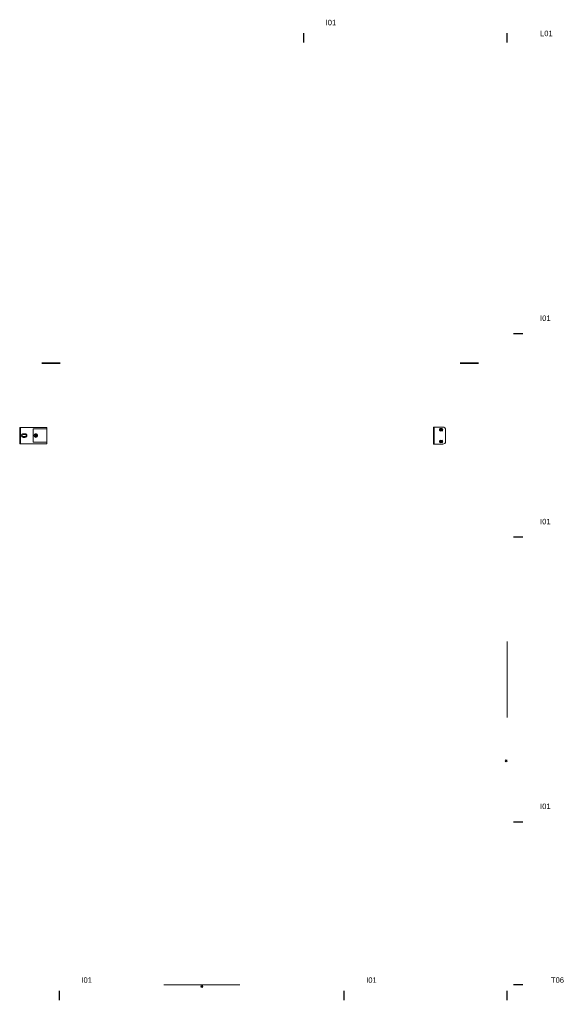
# Model space of a CAD drawing. Header units: inches. Extents: x 162 to 11993, y 18 to 332.
# Drawn here: x 8053.9 to 8134.1, y 41.7 to 187.2 of the extents above; entities that cross this region are included whole.
import ezdxf
from ezdxf.enums import TextEntityAlignment as Align

# ---------------------------------------------------------------- set-up
doc = ezdxf.new("R2010")
doc.units = ezdxf.units.IN
doc.header["$MEASUREMENT"] = 0
for name, color, linetype in [('DD2D_Geometry', 7, 'Continuous'), ('ENFASIS NEW', 7, 'Continuous'), ('Id Unión', 7, 'Continuous'), ('PV-26D', 7, 'Continuous')]:
    doc.layers.add(name, color=color, linetype=linetype)
doc.styles.get("Standard").update_dxf_attribs({"font": 'stylu.ttf'})

# ---------------------------------------------------------------- blocks, each defined once
blk = doc.blocks.new('DD40102466AB')
at = {"color": 1}
for p, q in [((0.0035, -0.0035), (-0.0035, 0.0035)), ((0.0035, 0.0035), (-0.0035, -0.0035))]:
    blk.add_line(p, q, dxfattribs=at)
blk.add_point((0, 0))
blk.add_point((0, 0))
blk.add_point((0, 0), dxfattribs=at)
blk = doc.blocks.new('DD40102442AB')
at = {"color": 1}
for p, q in [((0.0035, -0.0035), (-0.0035, 0.0035)), ((0.0035, 0.0035), (-0.0035, -0.0035))]:
    blk.add_line(p, q, dxfattribs=at)
blk.add_point((0, 0))
blk.add_point((0, 0))
blk.add_point((0, 0), dxfattribs=at)
blk = doc.blocks.new('DD40123072AB')
at = {"layer": 'PV-26D'}
for p, q in [((-0.8175, -0.1166, 0.75), (-0.7495, -0.1166, 0.75)), ((-0.7495, -0.1167, 0.75), (-0.8175, -0.1167, 0.75)), ((0.8175, -0.1166, 0.75), (0.7495, -0.1166, 0.75)), ((0.7495, -0.1167, 0.75), (0.8175, -0.1167, 0.75))]:
    blk.add_line(p, q, dxfattribs=at)
blk = doc.blocks.new('DD305172S')
at = {"color": 0, "linetype": 'Continuous', "lineweight": 0}
for p, q in [((-0.06, 0.0305, 0.722), (-0.0573, 0.0305, 0.722)), ((-0.06, -0.0305, 0.722), (-0.06, 0.0305, 0.722)), ((-0.0573, 0.0305, 0.722), (0.038, 0.0305, 0.722)), ((-0.0573, 0.0305, 0.722), (-0.0573, -0.0305, 0.722)), ((-0.0475, 0.007, 0.722), (-0.0405, 0.007, 0.722)), ((-0.0475, 0.004, 0.722), (-0.0475, 0.007, 0.722)), ((-0.0405, 0.004, 0.722), (-0.0475, 0.004, 0.722)), ((-0.0405, 0.007, 0.722), (-0.0405, 0.004, 0.722)), ((0.038, 0.025, 0.722), (-0.01, 0.025, 0.722)), ((-0.01, -0.025, 0.722), (-0.01, 0.025, 0.722)), ((0.038, 0.0305, 0.722), (0.042, 0.0305, 0.722)), ((0.0393, 0.025, 0.722), (0.038, 0.025, 0.722)), ((0.042, 0.025, 0.722), (0.0393, 0.025, 0.722)), ((0.042, 0.0112, 0.722), (0.042, 0.0305, 0.722)), ((0.042, 0.0096, 0.722), (0.042, 0.0112, 0.722)), ((0.042, -0.0096, 0.722), (0.042, 0.0096, 0.722)), ((1.49, 0.0308, 0.722), (1.49, 0.032, 0.722)), ((1.4935, 0.032, 0.722), (1.49, 0.032, 0.722)), ((1.49, 0.0112, 0.722), (1.49, 0.0308, 0.722)), ((1.49, 0.0096, 0.722), (1.49, 0.0112, 0.722)), ((1.49, -0.0096, 0.722), (1.49, 0.0096, 0.722)), ((1.4927, -0.032, 0.722), (1.4927, 0.032, 0.722)), ((1.525, 0.032, 0.722), (1.4935, 0.032, 0.722)), ((1.5204, 0.026, 0.722), (1.5157, 0.026, 0.722)), ((1.5157, 0.018, 0.722), (1.5204, 0.018, 0.722)), ((1.535, -0.022, 0.722), (1.535, 0.022, 0.722)), ((-0.0573, -0.0305, 0.722), (-0.06, -0.0305, 0.722)), ((-0.0573, -0.0305, 0.722), (0.038, -0.0305, 0.722)), ((-0.0475, -0.004, 0.722), (-0.0475, -0.007, 0.722)), ((-0.0475, -0.004, 0.722), (-0.0405, -0.004, 0.722)), ((-0.0405, -0.007, 0.722), (-0.0475, -0.007, 0.722)), ((-0.0405, -0.007, 0.722), (-0.0405, -0.004, 0.722)), ((-0.01, -0.025, 0.722), (0.038, -0.025, 0.722)), ((0.038, -0.025, 0.722), (0.0393, -0.025, 0.722)), ((0.038, -0.0305, 0.722), (0.042, -0.0305, 0.722)), ((0.0393, -0.025, 0.722), (0.042, -0.025, 0.722)), ((0.042, -0.0112, 0.722), (0.042, -0.0096, 0.722)), ((0.042, -0.0305, 0.722), (0.042, -0.0112, 0.722)), ((1.49, -0.0112, 0.722), (1.49, -0.0096, 0.722)), ((1.49, -0.0308, 0.722), (1.49, -0.0112, 0.722)), ((1.49, -0.032, 0.722), (1.49, -0.0308, 0.722)), ((1.4935, -0.032, 0.722), (1.49, -0.032, 0.722)), ((1.525, -0.032, 0.722), (1.4935, -0.032, 0.722)), ((1.5204, -0.018, 0.722), (1.5157, -0.018, 0.722)), ((1.5157, -0.026, 0.722), (1.5204, -0.026, 0.722))]:
    blk.add_line(p, q, dxfattribs=at)
at = {"color": 1}
for p, q in [((-0.0049, -0.0049, 0.722), (0.0049, 0.0049, 0.722)), ((0.0049, -0.0049, 0.722), (-0.0049, 0.0049, 0.722)), ((1.5131, 0.0171, 0.722), (1.523, 0.0269, 0.722)), ((1.523, 0.0171, 0.722), (1.5131, 0.0269, 0.722)), ((1.5131, -0.0269, 0.722), (1.523, -0.0171, 0.722)), ((1.523, -0.0269, 0.722), (1.5131, -0.0171, 0.722))]:
    blk.add_line(p, q, dxfattribs=at)
at = {"color": 0, "linetype": 'Continuous', "lineweight": 0}
for centre, radius, start, end in [((-0.0475, 0, 0.722), 0.00697, 90, 270), ((-0.0475, 0, 0.722), 0.00397, 90, 270), ((-0.0405, 0, 0.722), 0.00697, 270, 90), ((-0.0405, 0, 0.722), 0.00397, 270, 90), ((0, 0, 0.722), 0.00697, 90, 270), ((0, 0, 0.722), 0.00397, 90, 270), ((0, 0, 0.722), 0.00255, 90, 270), ((0, 0, 0.722), 0.00697, 270, 90), ((0, 0, 0.722), 0.00397, 270, 90), ((0, 0, 0.722), 0.00255, 270, 90), ((1.5157, 0.022, 0.722), 0.00397, 90, 270), ((1.5181, 0.022, 0.722), 0.00255, 90, 270), ((1.5181, 0.022, 0.722), 0.00255, 270, 90), ((1.5204, 0.022, 0.722), 0.00397, 270, 90), ((1.525, 0.022, 0.722), 0.01, 0, 90), ((1.5157, -0.022, 0.722), 0.00397, 90, 270), ((1.5181, -0.022, 0.722), 0.00255, 90, 270), ((1.5181, -0.022, 0.722), 0.00255, 270, 90), ((1.5204, -0.022, 0.722), 0.00397, 270, 90), ((1.525, -0.022, 0.722), 0.01, 270, 0)]:
    blk.add_arc(centre, radius, start, end, dxfattribs=at)
for p in [(0, 0, 0.722), (1.5181, 0.022, 0.722), (1.5181, -0.022, 0.722)]:
    blk.add_point(p)
blk = doc.blocks.new('DD101024423D')
blk.add_line((0, 0.0175), (0, -0.0175))
blk = doc.blocks.new('SPACE_DD10102442')
blk.add_blockref('DD101024423D', (0, 0))
blk = doc.blocks.new('DD101042423D')
blk.add_line((0, 0.0175), (0, -0.0175))
blk = doc.blocks.new('SPACE_DD10104242')
blk.add_blockref('DD101042423D', (0, 0))
blk = doc.blocks.new('DD101030423D')
blk.add_line((0, 0.0175), (0, -0.0175))
blk = doc.blocks.new('SPACE_DD10103042')
blk.add_blockref('DD101030423D', (0, 0))
blk = doc.blocks.new('DD101036423D')
blk.add_line((0, 0.0175), (0, -0.0175))
blk = doc.blocks.new('SPACE_DD10103642')
blk.add_blockref('DD101036423D', (0, 0))
blk = doc.blocks.new('DD101024303D')
blk.add_line((0, 0.0175), (0, -0.0175))
blk = doc.blocks.new('SPACE_DD10102430')
blk.add_blockref('DD101024303D', (0, 0))
blk = doc.blocks.new('DD101042303D')
blk.add_line((0, 0.0175), (0, -0.0175))
blk = doc.blocks.new('SPACE_DD10104230')
blk.add_blockref('DD101042303D', (0, 0))
blk = doc.blocks.new('DD101036303D')
blk.add_line((0, 0.0175), (0, -0.0175))
blk = doc.blocks.new('SPACE_DD10103630')
blk.add_blockref('DD101036303D', (0, 0))
blk = doc.blocks.new('DD20154205')
blk.add_attdef('A', text='', height=0.03).set_placement((0.5285, 0.076, 0.012), align=Align.MIDDLE_CENTER)
blk = doc.blocks.new('DD20114224')
blk.add_attdef('A', text='', height=0.03).set_placement((0.5285, 0.156, 0.012), align=Align.MIDDLE_CENTER)
blk = doc.blocks.new('DD20114212')
blk.add_attdef('A', text='', height=0.03).set_placement((0.5285, 0.156, 0.012), align=Align.MIDDLE_CENTER)
blk = doc.blocks.new('DD20153029')
blk.add_attdef('A', text='', height=0.03).set_placement((0.376, 0.156, 0.012), align=Align.MIDDLE_CENTER)
blk = doc.blocks.new('DD20113012')
blk.add_attdef('A', text='', height=0.03).set_placement((0.376, 0.156, 0.012), align=Align.MIDDLE_CENTER)
blk = doc.blocks.new('DD20153023')
blk.add_attdef('A', text='', height=0.03).set_placement((0.376, 0.156, 0.012), align=Align.MIDDLE_CENTER)
blk = doc.blocks.new('DD20113006')
blk.add_attdef('A', text='', height=0.03).set_placement((0.376, 0.076, 0.012), align=Align.MIDDLE_CENTER)
blk = doc.blocks.new('DD20154217')
blk.add_attdef('A', text='', height=0.03).set_placement((0.5285, 0.156, 0.012), align=Align.MIDDLE_CENTER)
blk = doc.blocks.new('DD20314212')
at = {"color": 0, "linetype": 'Continuous', "lineweight": 0}
for p, q in [((0.4935, 0.164, 0.012), (0.4935, 0.129, 0.012)), ((0.5635, 0.164, 0.012), (0.4935, 0.164, 0.012)), ((0.5635, 0.129, 0.012), (0.5635, 0.164, 0.012)), ((0.4935, 0.129, 0.012), (0.5635, 0.129, 0.012)), ((0.671, 0.1065, 0.012), (0.386, 0.1065, 0.012)), ((0.386, 0.1065, 0.012), (0.386, 0.0165, 0.012)), ((0.671, 0.0165, 0.012), (0.671, 0.1065, 0.012)), ((0.386, 0.0165, 0.012), (0.671, 0.0165, 0.012))]:
    blk.add_line(p, q, dxfattribs=at)
for centre, start, end in [((0.487, 0.1465, 0.012), 0, 180), ((0.57, 0.1465, 0.012), 0, 180), ((0.487, 0.1465, 0.012), 180, 0), ((0.57, 0.1465, 0.012), 180, 0)]:
    blk.add_arc(centre, 0.00159, start, end, dxfattribs=at)
blk.add_attdef('A', text='', height=0.03).set_placement((0.1483, 0.1978, 0.015), align=Align.MIDDLE_CENTER)
blk = doc.blocks.new('DD20152429')
blk.add_attdef('A', text='', height=0.03).set_placement((0.3, 0.156, 0.012), align=Align.MIDDLE_CENTER)
blk = doc.blocks.new('DD20112412')
blk.add_attdef('A', text='', height=0.03).set_placement((0.3, 0.156, 0.012), align=Align.MIDDLE_CENTER)
blk = doc.blocks.new('DD20153005')
blk.add_attdef('A', text='', height=0.03).set_placement((0.376, 0.076, 0.012), align=Align.MIDDLE_CENTER)
blk = doc.blocks.new('DD20113024')
blk.add_attdef('A', text='', height=0.03).set_placement((0.376, 0.156, 0.012), align=Align.MIDDLE_CENTER)
blk = doc.blocks.new('DD20152423')
blk.add_attdef('A', text='', height=0.03).set_placement((0.3, 0.156, 0.012), align=Align.MIDDLE_CENTER)
blk = doc.blocks.new('DD20112406')
blk.add_attdef('A', text='', height=0.03).set_placement((0.3, 0.076, 0.012), align=Align.MIDDLE_CENTER)
blk = doc.blocks.new('DD20154223')
blk.add_attdef('A', text='', height=0.03).set_placement((0.5285, 0.156, 0.012), align=Align.MIDDLE_CENTER)
blk = doc.blocks.new('DD20114206')
blk.add_attdef('A', text='', height=0.03).set_placement((0.5285, 0.076, 0.012), align=Align.MIDDLE_CENTER)
blk = doc.blocks.new('DD20153605')
blk.add_attdef('A', text='', height=0.03).set_placement((0.4525, 0.0721, 0.012), align=Align.MIDDLE_CENTER)
blk = doc.blocks.new('DD20113624')
blk.add_attdef('A', text='', height=0.03).set_placement((0.4525, 0.156, 0.012), align=Align.MIDDLE_CENTER)
blk = doc.blocks.new('DD20113612')
blk.add_attdef('A', text='', height=0.03).set_placement((0.4525, 0.156, 0.012), align=Align.MIDDLE_CENTER)
blk = doc.blocks.new('DD20153623')
blk.add_attdef('A', text='', height=0.03).set_placement((0.4525, 0.156, 0.012), align=Align.MIDDLE_CENTER)
blk = doc.blocks.new('DD20113606')
blk.add_attdef('A', text='', height=0.03).set_placement((0.4525, 0.076, 0.012), align=Align.MIDDLE_CENTER)
blk = doc.blocks.new('DD80014214')
blk.add_attdef('A', text='', height=0.03).set_placement((0.5176, 0.1407, 0.009), align=Align.MIDDLE_CENTER)
blk = doc.blocks.new('DD80013014')
blk.add_attdef('A', text='', height=0.03).set_placement((0.3661, 0.1407, 0.009), align=Align.MIDDLE_CENTER)
blk = doc.blocks.new('DD80012414')
blk.add_attdef('A', text='', height=0.03).set_placement((0.3113, 0.1407, 0.009), align=Align.MIDDLE_CENTER)
blk = doc.blocks.new('DD80013614')
blk.add_attdef('A', text='', height=0.03).set_placement((0.5176, 0.1407, 0.009), align=Align.MIDDLE_CENTER)

msp = doc.modelspace()

# ---------------------------------------------------------------- block references
at = {"layer": 'DD2D_Geometry', "extrusion": (0, 1, 2.22045e-16)}
ref = msp.add_blockref('DD20113612', (-8095.59, 22.99, 185.66), dxfattribs=dict(at, xscale=39.3700787401575, yscale=39.3700787401575, zscale=39.3700787401575))
ref.add_attrib('A', 'TR0', dxfattribs={"layer": '0', "extrusion": (0, 1, 2.22045e-16), "height": 1.181}).set_placement((-8077.77, 29.13, 186.14), align=Align.MIDDLE_CENTER)
ref = msp.add_blockref('DD20113606', (-8095.59, 34.76, 185.66), dxfattribs=dict(at, xscale=39.3700787401575, yscale=39.3700787401575, zscale=39.3700787401575))
ref.add_attrib('A', 'TR0', dxfattribs={"layer": '0', "extrusion": (0, 1, 2.22045e-16), "height": 1.181}).set_placement((-8077.77, 37.76, 186.14), align=Align.MIDDLE_CENTER)
ref = msp.add_blockref('DD20153623', (-8095.59, 0, 185.66), dxfattribs=dict(at, xscale=39.3700787401575, yscale=39.3700787401575, zscale=39.3700787401575))
ref.add_attrib('A', 'S', dxfattribs={"layer": '0', "extrusion": (0, 1, 2.22045e-16), "height": 1.18}).set_placement((-8077.77, 6.14, 186.14), align=Align.MIDDLE_CENTER)
at = {"layer": 'DD2D_Geometry', "xscale": 39.3700787401575, "yscale": 39.3700787401575, "zscale": 39.3700787401575}
for name, p, rotation in [('SPACE_DD10103642', (8095.78, 184.55), 179.9999999999999), ('SPACE_DD10103042', (8125.78, 184.55), 180), ('SPACE_DD10104242', (8127.4, 140.93), 90), ('SPACE_DD10103042', (8127.4, 110.93), 90), ('SPACE_DD10104242', (8127.4, 68.92), 90), ('SPACE_DD10103630', (8059.76, 43.29), 179.9999999999999), ('SPACE_DD10104230', (8101.77, 43.29), 180), ('SPACE_DD10102430', (8125.78, 43.29), 180), ('SPACE_DD10102442', (8127.4, 44.9), 90)]:
    msp.add_blockref(name, p, dxfattribs=dict(at, rotation=rotation))
at = {"layer": 'DD2D_Geometry', "extrusion": (0, 1, 2.22045e-16)}
ref = msp.add_blockref('DD20113012', (-8125.59, 22.99, 185.66), dxfattribs=dict(at, xscale=39.3700787401575, yscale=39.3700787401575, zscale=39.3700787401575))
ref.add_attrib('A', 'TR0', dxfattribs={"layer": '0', "extrusion": (0, 1, 2.22045e-16), "height": 1.181}).set_placement((-8110.78, 29.13, 186.14), align=Align.MIDDLE_CENTER)
ref = msp.add_blockref('DD20113006', (-8125.59, 34.76, 185.66), dxfattribs=dict(at, xscale=39.3700787401575, yscale=39.3700787401575, zscale=39.3700787401575))
ref.add_attrib('A', 'TR0', dxfattribs={"layer": '0', "extrusion": (0, 1, 2.22045e-16), "height": 1.181}).set_placement((-8110.78, 37.76, 186.14), align=Align.MIDDLE_CENTER)
ref = msp.add_blockref('DD20153023', (-8125.59, 0, 185.66), dxfattribs=dict(at, xscale=39.3700787401575, yscale=39.3700787401575, zscale=39.3700787401575))
ref.add_attrib('A', 'S', dxfattribs={"layer": '0', "extrusion": (0, 1, 2.22045e-16), "height": 1.18}).set_placement((-8110.78, 6.14, 186.14), align=Align.MIDDLE_CENTER)
ref = msp.add_blockref('DD80013614', (-8095.78, 41.06, 184.31), dxfattribs=dict(at, xscale=39.3700787401575, yscale=39.3700787401575, zscale=39.3700787401575))
ref.add_attrib('A', 'V', dxfattribs={"layer": '0', "extrusion": (0, 1, 2.22045e-16), "height": 1.18}).set_placement((-8075.4, 46.6, 184.67), align=Align.MIDDLE_CENTER)
ref = msp.add_blockref('DD80013014', (-8125.78, 41.06, 184.31), dxfattribs=dict(at, xscale=39.3700787401575, yscale=39.3700787401575, zscale=39.3700787401575))
ref.add_attrib('A', 'V', dxfattribs={"layer": '0', "extrusion": (0, 1, 2.22045e-16), "height": 1.18}).set_placement((-8111.37, 46.6, 184.67), align=Align.MIDDLE_CENTER)
at = {"layer": 'DD2D_Geometry', "extrusion": (-1.22465e-16, -1, 2.22045e-16)}
ref = msp.add_blockref('DD20113624', (8059.96, 5.2, -183.43), dxfattribs=dict(at, xscale=39.3700787401575, yscale=39.3700787401575, zscale=39.3700787401575))
ref.add_attrib('A', 'TR0', dxfattribs={"layer": '0', "extrusion": (-1.22465e-16, -1, 2.22045e-16), "height": 1.181}).set_placement((8077.77, 11.34, -182.96), align=Align.MIDDLE_CENTER)
ref = msp.add_blockref('DD20113612', (8059.96, 28.98, -183.43), dxfattribs=dict(at, xscale=39.3700787401575, yscale=39.3700787401575, zscale=39.3700787401575))
ref.add_attrib('A', 'TR0', dxfattribs={"layer": '0', "extrusion": (-1.22465e-16, -1, 2.22045e-16), "height": 1.181}).set_placement((8077.77, 35.12, -182.96), align=Align.MIDDLE_CENTER)
ref = msp.add_blockref('DD20153605', (8059.96, 0, -183.43), dxfattribs=dict(at, xscale=39.3700787401575, yscale=39.3700787401575, zscale=39.3700787401575))
ref.add_attrib('A', 'S', dxfattribs={"layer": '0', "extrusion": (-1.22465e-16, -1, 2.22045e-16), "height": 1.18}).set_placement((8077.77, 2.84, -182.96), align=Align.MIDDLE_CENTER)
ref = msp.add_blockref('DD20113024', (8095.98, 5.2, -183.43), dxfattribs=dict(at, xscale=39.3700787401575, yscale=39.3700787401575, zscale=39.3700787401575))
ref.add_attrib('A', 'TR0', dxfattribs={"layer": '0', "extrusion": (-1.22465e-16, -1, 2.22045e-16), "height": 1.181}).set_placement((8110.78, 11.34, -182.96), align=Align.MIDDLE_CENTER)
ref = msp.add_blockref('DD20113012', (8095.98, 28.98, -183.43), dxfattribs=dict(at, xscale=39.3700787401575, yscale=39.3700787401575, zscale=39.3700787401575))
ref.add_attrib('A', 'TR0', dxfattribs={"layer": '0', "extrusion": (-1.22465e-16, -1, 2.22045e-16), "height": 1.181}).set_placement((8110.78, 35.12, -182.96), align=Align.MIDDLE_CENTER)
ref = msp.add_blockref('DD20153005', (8095.98, 0, -183.43), dxfattribs=dict(at, xscale=39.3700787401575, yscale=39.3700787401575, zscale=39.3700787401575))
ref.add_attrib('A', 'S', dxfattribs={"layer": '0', "extrusion": (-1.22465e-16, -1, 2.22045e-16), "height": 1.18}).set_placement((8110.78, 2.99, -182.96), align=Align.MIDDLE_CENTER)
at = {"layer": 'DD2D_Geometry', "extrusion": (-1, 1.22465e-16, 2.22045e-16)}
ref = msp.add_blockref('DD20114224', (-182.74, 5.2, -8126.28), dxfattribs=dict(at, xscale=39.3700787401575, yscale=39.3700787401575, zscale=39.3700787401575))
ref.add_attrib('A', 'TR0', dxfattribs={"layer": '0', "extrusion": (-1, 1.22465e-16, 2.22045e-16), "height": 1.181}).set_placement((-161.93, 11.34, -8125.81), align=Align.MIDDLE_CENTER)
ref = msp.add_blockref('DD20114212', (-182.74, 28.98, -8126.28), dxfattribs=dict(at, xscale=39.3700787401575, yscale=39.3700787401575, zscale=39.3700787401575))
ref.add_attrib('A', 'TR0', dxfattribs={"layer": '0', "extrusion": (-1, 1.22465e-16, 2.22045e-16), "height": 1.181}).set_placement((-161.93, 35.12, -8125.81), align=Align.MIDDLE_CENTER)
at = {"layer": 'DD2D_Geometry', "extrusion": (1, 0, 2.22045e-16)}
ref = msp.add_blockref('DD20114224', (141.12, 5.2, 8128.51), dxfattribs=dict(at, xscale=39.3700787401575, yscale=39.3700787401575, zscale=39.3700787401575))
ref.add_attrib('A', 'TR0', dxfattribs={"layer": '0', "extrusion": (1, 0, 2.22045e-16), "height": 1.181}).set_placement((161.93, 11.34, 8128.98), align=Align.MIDDLE_CENTER)
ref = msp.add_blockref('DD20114212', (141.12, 28.98, 8128.51), dxfattribs=dict(at, xscale=39.3700787401575, yscale=39.3700787401575, zscale=39.3700787401575))
ref.add_attrib('A', 'TR0', dxfattribs={"layer": '0', "extrusion": (1, 0, 2.22045e-16), "height": 1.181}).set_placement((161.93, 35.12, 8128.98), align=Align.MIDDLE_CENTER)
at = {"layer": 'DD2D_Geometry', "extrusion": (-1, 1.22465e-16, 2.22045e-16)}
ref = msp.add_blockref('DD20154205', (-182.74, 0, -8126.28), dxfattribs=dict(at, xscale=39.3700787401575, yscale=39.3700787401575, zscale=39.3700787401575))
ref.add_attrib('A', 'S', dxfattribs={"layer": '0', "extrusion": (-1, 1.22465e-16, 2.22045e-16), "height": 1.18}).set_placement((-161.93, 2.99, -8125.81), align=Align.MIDDLE_CENTER)
at = {"layer": 'DD2D_Geometry', "extrusion": (1, 0, 2.22045e-16)}
ref = msp.add_blockref('DD80014214', (140.93, 41.06, 8127.16), dxfattribs=dict(at, xscale=39.3700787401575, yscale=39.3700787401575, zscale=39.3700787401575))
ref.add_attrib('A', 'V', dxfattribs={"layer": '0', "extrusion": (1, 0, 2.22045e-16), "height": 1.18}).set_placement((161.31, 46.6, 8127.51), align=Align.MIDDLE_CENTER)
ref = msp.add_blockref('DD20154205', (141.12, 0, 8128.51), dxfattribs=dict(at, xscale=39.3700787401575, yscale=39.3700787401575, zscale=39.3700787401575))
ref.add_attrib('A', 'S', dxfattribs={"layer": '0', "extrusion": (1, 0, 2.22045e-16), "height": 1.18}).set_placement((161.93, 2.99, 8128.98), align=Align.MIDDLE_CENTER)
at = {"layer": 'DD2D_Geometry', "extrusion": (-1, 1.22465e-16, 2.22045e-16)}
ref = msp.add_blockref('DD20113012', (-140.73, 28.98, -8126.28), dxfattribs=dict(at, xscale=39.3700787401575, yscale=39.3700787401575, zscale=39.3700787401575))
ref.add_attrib('A', 'TR0', dxfattribs={"layer": '0', "extrusion": (-1, 1.22465e-16, 2.22045e-16), "height": 1.181}).set_placement((-125.93, 35.12, -8125.81), align=Align.MIDDLE_CENTER)
at = {"layer": 'DD2D_Geometry', "extrusion": (1, 0, 2.22045e-16)}
ref = msp.add_blockref('DD20113012', (111.12, 22.99, 8128.51), dxfattribs=dict(at, xscale=39.3700787401575, yscale=39.3700787401575, zscale=39.3700787401575))
ref.add_attrib('A', 'TR0', dxfattribs={"layer": '0', "extrusion": (1, 0, 2.22045e-16), "height": 1.181}).set_placement((125.93, 29.13, 8128.98), align=Align.MIDDLE_CENTER)
ref = msp.add_blockref('DD20113006', (111.12, 34.76, 8128.51), dxfattribs=dict(at, xscale=39.3700787401575, yscale=39.3700787401575, zscale=39.3700787401575))
ref.add_attrib('A', 'TR0', dxfattribs={"layer": '0', "extrusion": (1, 0, 2.22045e-16), "height": 1.181}).set_placement((125.93, 37.76, 8128.98), align=Align.MIDDLE_CENTER)
at = {"layer": 'DD2D_Geometry', "extrusion": (-1, 1.22465e-16, 2.22045e-16)}
ref = msp.add_blockref('DD20153029', (-140.73, 0, -8126.28), dxfattribs=dict(at, xscale=39.3700787401575, yscale=39.3700787401575, zscale=39.3700787401575))
ref.add_attrib('A', 'S', dxfattribs={"layer": '0', "extrusion": (-1, 1.22465e-16, 2.22045e-16), "height": 1.18}).set_placement((-125.93, 6.14, -8125.81), align=Align.MIDDLE_CENTER)
at = {"layer": 'DD2D_Geometry', "extrusion": (1, 0, 2.22045e-16)}
ref = msp.add_blockref('DD80013014', (110.93, 41.06, 8127.16), dxfattribs=dict(at, xscale=39.3700787401575, yscale=39.3700787401575, zscale=39.3700787401575))
ref.add_attrib('A', 'V', dxfattribs={"layer": '0', "extrusion": (1, 0, 2.22045e-16), "height": 1.18}).set_placement((125.34, 46.6, 8127.51), align=Align.MIDDLE_CENTER)
ref = msp.add_blockref('DD20153023', (111.12, 0, 8128.51), dxfattribs=dict(at, xscale=39.3700787401575, yscale=39.3700787401575, zscale=39.3700787401575))
ref.add_attrib('A', 'S', dxfattribs={"layer": '0', "extrusion": (1, 0, 2.22045e-16), "height": 1.18}).set_placement((125.93, 6.14, 8128.98), align=Align.MIDDLE_CENTER)
at = {"layer": 'DD2D_Geometry', "extrusion": (-1, 1.22465e-16, 2.22045e-16)}
ref = msp.add_blockref('DD20314212', (-110.73, 16.97, -8126.28), dxfattribs=dict(at, xscale=39.3700787401575, yscale=39.3700787401575, zscale=39.3700787401575))
ref.add_attrib('A', 'S', dxfattribs={"layer": '0', "extrusion": (-1, 1.22465e-16, 2.22045e-16), "height": 1.18}).set_placement((-104.89, 24.76, -8125.69), align=Align.MIDDLE_CENTER)
ref = msp.add_blockref('DD20114212', (-110.73, 28.74, -8126.28), dxfattribs=dict(at, xscale=39.3700787401575, yscale=39.3700787401575, zscale=39.3700787401575))
ref.add_attrib('A', 'TR0', dxfattribs={"layer": '0', "extrusion": (-1, 1.22465e-16, 2.22045e-16), "height": 1.181}).set_placement((-89.92, 34.88, -8125.81), align=Align.MIDDLE_CENTER)
ref = msp.add_blockref('DD20154217', (-110.73, 0, -8126.28), dxfattribs=dict(at, xscale=39.3700787401575, yscale=39.3700787401575, zscale=39.3700787401575))
ref.add_attrib('A', 'S', dxfattribs={"layer": '0', "extrusion": (-1, 1.22465e-16, 2.22045e-16), "height": 1.18}).set_placement((-89.92, 6.14, -8125.81), align=Align.MIDDLE_CENTER)
at = {"layer": 'DD2D_Geometry', "extrusion": (1, 0, 2.22045e-16)}
ref = msp.add_blockref('DD20114224', (69.12, 5.2, 8128.51), dxfattribs=dict(at, xscale=39.3700787401575, yscale=39.3700787401575, zscale=39.3700787401575))
ref.add_attrib('A', 'TR0', dxfattribs={"layer": '0', "extrusion": (1, 0, 2.22045e-16), "height": 1.181}).set_placement((89.92, 11.34, 8128.98), align=Align.MIDDLE_CENTER)
ref = msp.add_blockref('DD20114212', (69.12, 28.98, 8128.51), dxfattribs=dict(at, xscale=39.3700787401575, yscale=39.3700787401575, zscale=39.3700787401575))
ref.add_attrib('A', 'TR0', dxfattribs={"layer": '0', "extrusion": (1, 0, 2.22045e-16), "height": 1.181}).set_placement((89.92, 35.12, 8128.98), align=Align.MIDDLE_CENTER)
ref = msp.add_blockref('DD20154205', (69.12, 0, 8128.51), dxfattribs=dict(at, xscale=39.3700787401575, yscale=39.3700787401575, zscale=39.3700787401575))
ref.add_attrib('A', 'S', dxfattribs={"layer": '0', "extrusion": (1, 0, 2.22045e-16), "height": 1.18}).set_placement((89.92, 2.99, 8128.98), align=Align.MIDDLE_CENTER)
ref = msp.add_blockref('DD80014214', (68.92, 41.06, 8127.16), dxfattribs=dict(at, xscale=39.3700787401575, yscale=39.3700787401575, zscale=39.3700787401575))
ref.add_attrib('A', 'V', dxfattribs={"layer": '0', "extrusion": (1, 0, 2.22045e-16), "height": 1.18}).set_placement((89.3, 46.6, 8127.51), align=Align.MIDDLE_CENTER)
at = {"layer": 'DD2D_Geometry', "extrusion": (-1, 1.22465e-16, 2.22045e-16)}
ref = msp.add_blockref('DD20112412', (-68.72, 28.98, -8126.28), dxfattribs=dict(at, xscale=39.3700787401575, yscale=39.3700787401575, zscale=39.3700787401575))
ref.add_attrib('A', 'TR0', dxfattribs={"layer": '0', "extrusion": (-1, 1.22465e-16, 2.22045e-16), "height": 1.181}).set_placement((-56.91, 35.12, -8125.81), align=Align.MIDDLE_CENTER)
at = {"layer": 'DD2D_Geometry', "extrusion": (1, 0, 2.22045e-16)}
ref = msp.add_blockref('DD20112412', (45.1, 28.98, 8128.51), dxfattribs=dict(at, xscale=39.3700787401575, yscale=39.3700787401575, zscale=39.3700787401575))
ref.add_attrib('A', 'TR0', dxfattribs={"layer": '0', "extrusion": (1, 0, 2.22045e-16), "height": 1.181}).set_placement((56.91, 35.12, 8128.98), align=Align.MIDDLE_CENTER)
at = {"layer": 'DD2D_Geometry', "extrusion": (-1, 1.22465e-16, 2.22045e-16)}
ref = msp.add_blockref('DD20152429', (-68.72, 0, -8126.28), dxfattribs=dict(at, xscale=39.3700787401575, yscale=39.3700787401575, zscale=39.3700787401575))
ref.add_attrib('A', 'S', dxfattribs={"layer": '0', "extrusion": (-1, 1.22465e-16, 2.22045e-16), "height": 1.18}).set_placement((-56.91, 6.14, -8125.81), align=Align.MIDDLE_CENTER)
at = {"layer": 'DD2D_Geometry', "extrusion": (1, 0, 2.22045e-16)}
ref = msp.add_blockref('DD80012414', (44.9, 41.06, 8127.16), dxfattribs=dict(at, xscale=39.3700787401575, yscale=39.3700787401575, zscale=39.3700787401575))
ref.add_attrib('A', 'V', dxfattribs={"layer": '0', "extrusion": (1, 0, 2.22045e-16), "height": 1.18}).set_placement((57.16, 46.6, 8127.51), align=Align.MIDDLE_CENTER)
ref = msp.add_blockref('DD20152429', (45.1, 0, 8128.51), dxfattribs=dict(at, xscale=39.3700787401575, yscale=39.3700787401575, zscale=39.3700787401575))
ref.add_attrib('A', 'S', dxfattribs={"layer": '0', "extrusion": (1, 0, 2.22045e-16), "height": 1.18}).set_placement((56.91, 6.14, 8128.98), align=Align.MIDDLE_CENTER)
at = {"layer": 'DD2D_Geometry', "extrusion": (0, 1, 2.22045e-16)}
ref = msp.add_blockref('DD20314212', (-8101.57, 16.97, 44.4), dxfattribs=dict(at, xscale=39.3700787401575, yscale=39.3700787401575, zscale=39.3700787401575))
ref.add_attrib('A', 'S', dxfattribs={"layer": '0', "extrusion": (0, 1, 2.22045e-16), "height": 1.18}).set_placement((-8095.73, 24.76, 44.99), align=Align.MIDDLE_CENTER)
ref = msp.add_blockref('DD20154217', (-8101.57, 0, 44.4), dxfattribs=dict(at, xscale=39.3700787401575, yscale=39.3700787401575, zscale=39.3700787401575))
ref.add_attrib('A', 'S', dxfattribs={"layer": '0', "extrusion": (0, 1, 2.22045e-16), "height": 1.18}).set_placement((-8080.76, 6.14, 44.88), align=Align.MIDDLE_CENTER)
ref = msp.add_blockref('DD20152429', (-8125.59, 0, 44.4), dxfattribs=dict(at, xscale=39.3700787401575, yscale=39.3700787401575, zscale=39.3700787401575))
ref.add_attrib('A', 'S', dxfattribs={"layer": '0', "extrusion": (0, 1, 2.22045e-16), "height": 1.18}).set_placement((-8113.77, 6.14, 44.88), align=Align.MIDDLE_CENTER)
at = {"layer": 'DD2D_Geometry', "extrusion": (-1.22465e-16, -1, 2.22045e-16)}
ref = msp.add_blockref('DD20114206', (8059.96, 22.99, -42.17), dxfattribs=dict(at, xscale=39.3700787401575, yscale=39.3700787401575, zscale=39.3700787401575))
ref.add_attrib('A', 'TR0', dxfattribs={"layer": '0', "extrusion": (-1.22465e-16, -1, 2.22045e-16), "height": 1.181}).set_placement((8080.76, 25.98, -41.7), align=Align.MIDDLE_CENTER)
ref = msp.add_blockref('DD20154223', (8059.96, 0, -42.17), dxfattribs=dict(at, xscale=39.3700787401575, yscale=39.3700787401575, zscale=39.3700787401575))
ref.add_attrib('A', 'S', dxfattribs={"layer": '0', "extrusion": (-1.22465e-16, -1, 2.22045e-16), "height": 1.18}).set_placement((8080.76, 6.14, -41.7), align=Align.MIDDLE_CENTER)
ref = msp.add_blockref('DD20112406', (8101.96, 22.99, -42.17), dxfattribs=dict(at, xscale=39.3700787401575, yscale=39.3700787401575, zscale=39.3700787401575))
ref.add_attrib('A', 'TR0', dxfattribs={"layer": '0', "extrusion": (-1.22465e-16, -1, 2.22045e-16), "height": 1.181}).set_placement((8113.77, 25.98, -41.7), align=Align.MIDDLE_CENTER)
ref = msp.add_blockref('DD20152423', (8101.96, 0, -42.17), dxfattribs=dict(at, xscale=39.3700787401575, yscale=39.3700787401575, zscale=39.3700787401575))
ref.add_attrib('A', 'S', dxfattribs={"layer": '0', "extrusion": (-1.22465e-16, -1, 2.22045e-16), "height": 1.18}).set_placement((8113.77, 6.14, -41.7), align=Align.MIDDLE_CENTER)
at = {"layer": 'ENFASIS NEW', "xscale": 39.3700787401575, "yscale": 39.3700787401575, "zscale": 39.3700787401575}
for name, p in [('DD40123072AB', (8089.37, 141.15)), ('DD305172S', (8056.27, 125.89))]:
    msp.add_blockref(name, p, dxfattribs=at)
for name, p, rotation in [('DD40102466AB', (8125.65, 77.9), 270), ('DD40102442AB', (8080.76, 44.64), 180)]:
    msp.add_blockref(name, p, dxfattribs=dict(at, rotation=rotation))

# ---------------------------------------------------------------- texts
at = {"layer": 'Id Unión'}
for s, p in [('I01', (8099.02, 186.42)), ('L01', (8130.64, 184.81)), ('I01', (8130.64, 142.8)), ('I01', (8130.64, 112.8)), ('I01', (8130.64, 70.79)), ('I01', (8063, 45.16)), ('I01', (8105, 45.16)), ('T06', (8132.25, 45.16))]:
    msp.add_text(s, height=0.807, dxfattribs=at).set_placement(p)

doc.saveas('drawing.dxf')
